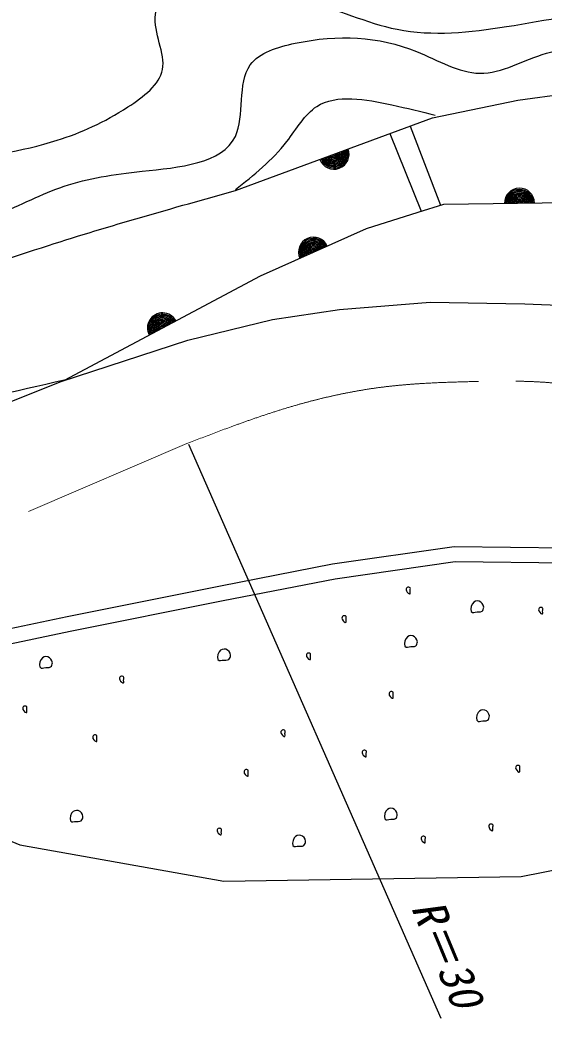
# Model space of a CAD drawing. Units: millimetres, scale not verified. Extents: x 40000 to 680000, y 20000 to 380000.
# Drawn here: x 187380 to 208327, y 274922 to 314821 of the extents above; entities that cross this region are included whole.
import ezdxf
from ezdxf.enums import TextEntityAlignment as Align

# ---------------------------------------------------------------- set-up
doc = ezdxf.new("R2010")
doc.units = ezdxf.units.MM
doc.header["$LTSCALE"] = 1000
doc.linetypes.add('CHAIN', pattern=[18.5, 12, -1.5, 3.5, -1.5])
doc.layers.add('M-BGD', color=7, linetype='Continuous', lineweight=25)
doc.layers.add('M-BMK', color=2, linetype='CHAIN', lineweight=13)
doc.styles.add('ＭＳ ゴシック', font='')
doc.styles.get('ＭＳ ゴシック').set_extended_font_data('MS Gothic')

msp = doc.modelspace()

# ---------------------------------------------------------------- linework, layer by layer
at = {"layer": 'M-BGD'}
for p, q in [((203873, 310908), (207282, 311620)), ((207282, 311620), (209571, 311925)), ((195996, 308005), (203873, 310908)), ((202970, 310575), (204191, 307419)), ((202167, 310279), (203420, 307171)), ((203302, 307133), (204318, 307460)), ((204318, 307460), (210374, 307532)), ((201235, 306481), (203302, 307133)), ((196993, 304595), (201235, 306481)), ((189160, 300425), (196993, 304595)), ((197476, 302846), (200153, 303250)), ((200153, 303250), (203773, 303536)), ((203773, 303536), (207561, 303468)), ((207561, 303468), (211079, 303351)), ((194092, 302021), (197476, 302846)), ((189022, 300370), (194092, 302021)), ((186512, 299373), (189160, 300425)), ((194112, 297857), (204203, 274922)), ((199873, 293076), (204741, 293772)), ((204741, 293772), (210456, 293708)), ((195392, 292199), (199873, 293076)), ((199973, 292484), (204781, 293171)), ((204781, 293171), (210400, 293109)), ((195508, 291610), (199973, 292484)), ((189269, 290980), (195392, 292199)), ((189389, 290393), (195508, 291610)), ((184078, 289886), (189269, 290980)), ((184207, 289300), (189389, 290393)), ((175777, 286677), (187381, 281846)), ((187381, 281846), (195532, 280393)), ((207410, 280583), (214550, 281973)), ((195532, 280393), (207410, 280583))]:
    msp.add_line(p, q, dxfattribs=at)
for centre, radius, start, end in [((199935, 309456), 600, 200.2264, 20.2264), ((199935, 309456), 550, 200.2264, 20.2264), ((199935, 309456), 500, 200.2264, 20.2264), ((199935, 309456), 450, 200.2264, 20.2264), ((199935, 309456), 400, 200.2264, 20.2264), ((199935, 309456), 350, 200.2264, 20.2264), ((199935, 309456), 300, 200.2264, 20.2264), ((199935, 309456), 250, 200.2264, 20.2264), ((199935, 309456), 200, 200.2264, 20.2264), ((199935, 309456), 150, 200.2264, 20.2264), ((199935, 309456), 100, 200.2264, 20.2264), ((199935, 309456), 50, 200.2264, 20.2264), ((207346, 307496), 600, 0.6861, 180.6861), ((207346, 307496), 550, 0.6861, 180.6861), ((207346, 307496), 500, 0.6861, 180.6861), ((207346, 307496), 450, 0.6861, 180.6861), ((207346, 307496), 400, 0.6861, 180.6861), ((207346, 307496), 350, 0.6861, 180.6861), ((207346, 307496), 300, 0.6861, 180.6861), ((207346, 307496), 250, 0.6861, 180.6861), ((207346, 307496), 200, 0.6861, 180.6861), ((207346, 307496), 150, 0.6861, 180.6861), ((207346, 307496), 100, 0.6861, 180.6861), ((207346, 307496), 50, 0.6861, 180.6861), ((199114, 305538), 600, 23.9625, 203.9625), ((199114, 305538), 550, 23.9625, 203.9625), ((199114, 305538), 500, 23.9625, 203.9625), ((199114, 305538), 450, 23.9625, 203.9625), ((199114, 305538), 400, 23.9625, 203.9625), ((199114, 305538), 350, 23.9625, 203.9625), ((199114, 305538), 300, 23.9625, 203.9625), ((199114, 305538), 250, 23.9625, 203.9625), ((199114, 305538), 200, 23.9625, 203.9625), ((199114, 305538), 150, 23.9625, 203.9625), ((199114, 305538), 100, 23.9625, 203.9625), ((199114, 305538), 50, 23.9625, 203.9625), ((193076, 302510), 600, 28.0312, 208.0312), ((193076, 302510), 550, 28.0312, 208.0312), ((193076, 302510), 500, 28.0312, 208.0312), ((193076, 302510), 450, 28.0312, 208.0312), ((193076, 302510), 400, 28.0312, 208.0312), ((193076, 302510), 350, 28.0312, 208.0312), ((193076, 302510), 300, 28.0312, 208.0312), ((193076, 302510), 250, 28.0312, 208.0312), ((193076, 302510), 200, 28.0312, 208.0312), ((193076, 302510), 150, 28.0312, 208.0312), ((193076, 302510), 100, 28.0312, 208.0312), ((193076, 302510), 50, 28.0312, 208.0312)]:
    msp.add_arc(centre, radius, start, end, dxfattribs=at)
for points, knots in [([(181268, 309179), (182300, 309175), (183332, 309172), (184374, 309235), (185903, 309327), (187453, 309564), (188866, 310011), (189834, 310318), (190738, 310723), (191694, 311342), (192318, 311746), (192965, 312241), (193080, 312839), (193207, 313495), (192696, 314276), (192803, 315058), (192870, 315547), (193179, 316037), (193579, 316222), (194041, 316435), (194624, 316243), (195188, 316111), (196482, 315810), (197673, 315830), (198848, 315557), (200044, 315278), (201224, 314694), (202452, 314448), (203880, 314161), (205373, 314329), (206833, 314558), (208422, 314808), (209972, 315132), (211547, 315279), (212811, 315398), (214091, 315404), (215374, 315335), (216803, 315258), (218236, 315088), (219588, 314669), (221036, 314221), (222392, 313488), (223748, 312784), (224616, 312332), (225485, 311893), (226354, 311453)], [0, 0, 0, 0, 1, 1, 1, 2, 2, 2, 3, 3, 3, 4, 4, 4, 5, 5, 5, 6, 6, 6, 7, 7, 7, 8, 8, 8, 9, 9, 9, 10, 10, 10, 11, 11, 11, 12, 12, 12, 13, 13, 13, 14, 14, 14, 15, 15, 15, 15]), ([(171923, 306510), (173969, 306700), (176015, 306890), (178039, 306643), (179327, 306486), (180605, 306152), (181895, 306111), (183446, 306063), (185012, 306440), (186482, 307042), (187390, 307414), (188260, 307872), (189142, 308172), (190112, 308503), (191097, 308643), (192266, 308771), (193728, 308930), (195479, 309069), (195989, 310167), (196364, 310973), (196068, 312297), (196587, 313025), (196941, 313522), (197674, 313742), (198382, 313890), (200111, 314251), (201691, 314183), (203236, 313557), (204083, 313214), (204921, 312703), (205762, 312693), (206637, 312683), (207516, 313215), (208421, 313491), (209852, 313927), (211349, 313725), (212809, 313491), (214271, 313256), (215695, 312990), (217130, 312693), (218437, 312423), (219753, 312127), (220986, 311629), (222086, 311185), (223119, 310581), (224177, 310034), (225439, 309381), (226736, 308810), (228033, 308239)], [0, 0, 0, 0, 1, 1, 1, 2, 2, 2, 3, 3, 3, 4, 4, 4, 5, 5, 5, 6, 6, 6, 7, 7, 7, 8, 8, 8, 9, 9, 9, 10, 10, 10, 11, 11, 11, 12, 12, 12, 13, 13, 13, 14, 14, 14, 15, 15, 15, 16, 16, 16, 16]), ([(195989, 308039), (196722, 308618), (197455, 309197), (198050, 309967), (198438, 310469), (198767, 311052), (199247, 311363), (200028, 311870), (201208, 311657), (202238, 311430), (202855, 311294), (203417, 311154), (203979, 311014)], [0, 0, 0, 0, 1, 1, 1, 2, 2, 2, 3, 3, 3, 4, 4, 4, 4]), ([(81945, 305938), (83021, 305942), (84098, 305946), (85176, 305941), (85816, 305938), (86457, 305932), (87094, 305870), (87824, 305799), (88549, 305655), (89250, 305441), (90006, 305210), (90735, 304899), (91454, 304571), (93806, 303501), (96069, 302259), (98393, 301143), (100209, 300271), (102062, 299475), (103888, 298623), (105334, 297949), (106763, 297239), (108204, 296559), (110495, 295478), (112819, 294471), (115093, 293342), (116776, 292507), (118432, 291606), (120187, 290956), (121068, 290630), (121974, 290367), (122867, 290072), (124226, 289622), (125556, 289096), (126942, 288731), (127637, 288548), (128345, 288406), (129060, 288356), (130087, 288284), (131126, 288401), (132143, 288597), (133286, 288818), (134402, 289138), (135493, 289535), (136073, 289746), (136646, 289979), (137236, 290152), (138081, 290400), (138959, 290526), (139836, 290661), (141296, 290887), (142750, 291139), (144179, 291439), (145650, 291748), (147095, 292107), (148629, 292350), (150221, 292602), (151909, 292728), (153159, 293664), (153678, 294052), (154122, 294581), (154660, 294924), (155621, 295535), (156883, 295552), (158065, 295728), (159198, 295896), (160257, 296210), (161335, 296478), (162841, 296853), (164383, 297138), (165919, 297470), (168596, 298049), (171256, 298769), (173720, 299910), (175203, 300596), (176615, 301434), (178036, 302269), (178753, 302690), (179472, 303111), (180234, 303421), (181435, 303911), (182741, 304128), (184013, 304440), (185543, 304815), (187024, 305328), (188517, 305807), (190989, 306601), (193493, 307303), (195996, 308005)], [0, 0, 0, 0, 1, 1, 1, 2, 2, 2, 3, 3, 3, 4, 4, 4, 5, 5, 5, 6, 6, 6, 7, 7, 7, 8, 8, 8, 9, 9, 9, 10, 10, 10, 11, 11, 11, 12, 12, 12, 13, 13, 13, 14, 14, 14, 15, 15, 15, 16, 16, 16, 17, 17, 17, 18, 18, 18, 19, 19, 19, 20, 20, 20, 21, 21, 21, 22, 22, 22, 23, 23, 23, 24, 24, 24, 25, 25, 25, 26, 26, 26, 27, 27, 27, 28, 28, 28, 29, 29, 29, 29]), ([(189160, 300425), (185216, 299515), (181272, 298605), (177335, 297651), (173788, 296791), (170245, 295895), (166659, 295239), (165038, 294942), (163408, 294694), (161774, 294454), (160176, 294221), (158574, 293995), (157009, 293610), (155571, 293256), (154164, 292767), (152727, 292404), (151790, 292167), (150841, 291983), (149892, 291801), (148683, 291568), (147475, 291337), (146273, 291077), (144581, 290710), (142901, 290285), (141207, 289931), (140388, 289760), (139566, 289605), (138734, 289509), (138269, 289455), (137801, 289419), (137346, 289328), (136472, 289152), (135645, 288772), (134813, 288423), (134099, 288124), (133381, 287847), (132642, 287639), (131702, 287374), (130727, 287218), (129747, 287156), (128616, 287085), (127478, 287138), (126369, 287337), (124919, 287598), (123520, 288108), (122147, 288664), (119182, 289864), (116334, 291276), (113462, 292645), (109851, 294366), (106204, 296021), (102545, 297651), (99519, 298999), (96486, 300330), (93558, 301873), (92420, 302473), (91298, 303104), (90120, 303622), (89397, 303940), (88653, 304215), (87888, 304406), (87118, 304599), (86328, 304705), (85536, 304768), (84069, 304885), (82599, 304850), (81129, 304815)], [0, 0, 0, 0, 1, 1, 1, 2, 2, 2, 3, 3, 3, 4, 4, 4, 5, 5, 5, 6, 6, 6, 7, 7, 7, 8, 8, 8, 9, 9, 9, 10, 10, 10, 11, 11, 11, 12, 12, 12, 13, 13, 13, 14, 14, 14, 15, 15, 15, 16, 16, 16, 17, 17, 17, 18, 18, 18, 19, 19, 19, 20, 20, 20, 21, 21, 21, 22, 22, 22, 22]), ([(202975, 291883), (202953, 291856), (202855, 291925), (202824, 292000), (202802, 292055), (202814, 292113), (202858, 292134), (202895, 292153), (202955, 292144), (202975, 292118), (202995, 292092), (202977, 292048), (202975, 292000), (202973, 291952), (202988, 291900), (202975, 291883)], [0, 0, 0, 0, 1, 1, 1, 2, 2, 2, 3, 3, 3, 4, 4, 4, 5, 5, 5, 5]), ([(205848, 291184), (205783, 291134), (205679, 291166), (205580, 291150), (205536, 291143), (205494, 291127), (205463, 291133), (205371, 291152), (205383, 291367), (205463, 291485), (205527, 291582), (205637, 291614), (205731, 291586), (205829, 291556), (205911, 291459), (205915, 291351), (205918, 291286), (205891, 291217), (205848, 291184)], [0, 0, 0, 0, 1, 1, 1, 2, 2, 2, 3, 3, 3, 4, 4, 4, 5, 5, 5, 6, 6, 6, 6]), ([(208272, 291079), (208250, 291052), (208153, 291120), (208122, 291196), (208099, 291251), (208112, 291309), (208155, 291330), (208192, 291348), (208252, 291340), (208272, 291313), (208292, 291287), (208274, 291244), (208272, 291196), (208271, 291148), (208286, 291095), (208272, 291079)], [0, 0, 0, 0, 1, 1, 1, 2, 2, 2, 3, 3, 3, 4, 4, 4, 5, 5, 5, 5]), ([(200412, 290744), (200390, 290717), (200292, 290786), (200261, 290861), (200239, 290916), (200251, 290974), (200294, 290995), (200332, 291013), (200391, 291005), (200412, 290978), (200432, 290952), (200413, 290909), (200412, 290861), (200410, 290813), (200425, 290760), (200412, 290744)], [0, 0, 0, 0, 1, 1, 1, 2, 2, 2, 3, 3, 3, 4, 4, 4, 5, 5, 5, 5]), ([(203199, 289797), (203134, 289748), (203030, 289780), (202931, 289764), (202887, 289757), (202845, 289741), (202814, 289747), (202722, 289765), (202734, 289980), (202814, 290099), (202878, 290195), (202987, 290228), (203082, 290199), (203180, 290169), (203262, 290073), (203266, 289965), (203268, 289900), (203242, 289830), (203199, 289797)], [0, 0, 0, 0, 1, 1, 1, 2, 2, 2, 3, 3, 3, 4, 4, 4, 5, 5, 5, 6, 6, 6, 6]), ([(195727, 289261), (195662, 289212), (195558, 289243), (195459, 289228), (195415, 289221), (195373, 289205), (195342, 289211), (195250, 289229), (195262, 289444), (195342, 289563), (195406, 289659), (195516, 289692), (195610, 289663), (195708, 289633), (195790, 289537), (195794, 289429), (195797, 289363), (195770, 289294), (195727, 289261)], [0, 0, 0, 0, 1, 1, 1, 2, 2, 2, 3, 3, 3, 4, 4, 4, 5, 5, 5, 6, 6, 6, 6]), ([(188607, 288960), (188542, 288910), (188438, 288942), (188339, 288926), (188295, 288919), (188253, 288903), (188222, 288909), (188130, 288928), (188142, 289143), (188222, 289261), (188286, 289358), (188396, 289390), (188490, 289362), (188588, 289332), (188670, 289235), (188674, 289127), (188677, 289062), (188650, 288993), (188607, 288960)], [0, 0, 0, 0, 1, 1, 1, 2, 2, 2, 3, 3, 3, 4, 4, 4, 5, 5, 5, 6, 6, 6, 6]), ([(198988, 289253), (198966, 289226), (198868, 289295), (198837, 289370), (198814, 289425), (198827, 289483), (198870, 289504), (198908, 289522), (198967, 289514), (198988, 289487), (199008, 289461), (198989, 289418), (198988, 289370), (198986, 289322), (199001, 289269), (198988, 289253)], [0, 0, 0, 0, 1, 1, 1, 2, 2, 2, 3, 3, 3, 4, 4, 4, 5, 5, 5, 5]), ([(191522, 288323), (191500, 288296), (191402, 288365), (191371, 288440), (191349, 288495), (191362, 288553), (191405, 288574), (191442, 288593), (191502, 288584), (191522, 288558), (191542, 288532), (191524, 288488), (191522, 288440), (191520, 288392), (191536, 288340), (191522, 288323)], [0, 0, 0, 0, 1, 1, 1, 2, 2, 2, 3, 3, 3, 4, 4, 4, 5, 5, 5, 5]), ([(202292, 287712), (202270, 287685), (202172, 287754), (202141, 287829), (202119, 287884), (202131, 287942), (202174, 287963), (202212, 287981), (202271, 287973), (202292, 287946), (202312, 287920), (202293, 287877), (202292, 287829), (202290, 287781), (202305, 287728), (202292, 287712)], [0, 0, 0, 0, 1, 1, 1, 2, 2, 2, 3, 3, 3, 4, 4, 4, 5, 5, 5, 5]), ([(187652, 287134), (187630, 287107), (187532, 287175), (187501, 287251), (187479, 287305), (187492, 287364), (187535, 287385), (187572, 287403), (187632, 287394), (187652, 287368), (187672, 287342), (187654, 287299), (187652, 287251), (187650, 287203), (187666, 287150), (187652, 287134)], [0, 0, 0, 0, 1, 1, 1, 2, 2, 2, 3, 3, 3, 4, 4, 4, 5, 5, 5, 5]), ([(206074, 286830), (206009, 286780), (205906, 286812), (205806, 286796), (205763, 286789), (205720, 286773), (205689, 286780), (205597, 286798), (205609, 287013), (205689, 287131), (205754, 287228), (205863, 287261), (205957, 287232), (206055, 287202), (206137, 287105), (206141, 286997), (206144, 286932), (206118, 286863), (206074, 286830)], [0, 0, 0, 0, 1, 1, 1, 2, 2, 2, 3, 3, 3, 4, 4, 4, 5, 5, 5, 6, 6, 6, 6]), ([(190450, 285978), (190428, 285951), (190330, 286019), (190299, 286095), (190277, 286149), (190289, 286208), (190333, 286229), (190370, 286247), (190430, 286238), (190450, 286212), (190470, 286186), (190452, 286143), (190450, 286095), (190448, 286047), (190463, 285994), (190450, 285978)], [0, 0, 0, 0, 1, 1, 1, 2, 2, 2, 3, 3, 3, 4, 4, 4, 5, 5, 5, 5]), ([(197972, 286179), (197950, 286152), (197852, 286220), (197821, 286296), (197799, 286350), (197811, 286409), (197855, 286430), (197892, 286448), (197952, 286439), (197972, 286413), (197992, 286387), (197974, 286344), (197972, 286296), (197970, 286248), (197985, 286195), (197972, 286179)], [0, 0, 0, 0, 1, 1, 1, 2, 2, 2, 3, 3, 3, 4, 4, 4, 5, 5, 5, 5]), ([(201220, 285366), (201198, 285339), (201100, 285408), (201069, 285484), (201046, 285538), (201059, 285596), (201102, 285618), (201139, 285636), (201199, 285627), (201220, 285601), (201240, 285575), (201221, 285532), (201220, 285484), (201218, 285436), (201233, 285383), (201220, 285366)], [0, 0, 0, 0, 1, 1, 1, 2, 2, 2, 3, 3, 3, 4, 4, 4, 5, 5, 5, 5]), ([(207354, 284761), (207332, 284734), (207234, 284803), (207203, 284878), (207181, 284933), (207193, 284991), (207236, 285012), (207274, 285030), (207333, 285022), (207354, 284995), (207374, 284969), (207355, 284926), (207354, 284878), (207352, 284830), (207367, 284777), (207354, 284761)], [0, 0, 0, 0, 1, 1, 1, 2, 2, 2, 3, 3, 3, 4, 4, 4, 5, 5, 5, 5]), ([(196498, 284591), (196476, 284564), (196378, 284633), (196347, 284709), (196325, 284763), (196337, 284821), (196380, 284843), (196418, 284861), (196477, 284852), (196498, 284826), (196518, 284800), (196499, 284757), (196498, 284709), (196496, 284661), (196511, 284608), (196498, 284591)], [0, 0, 0, 0, 1, 1, 1, 2, 2, 2, 3, 3, 3, 4, 4, 4, 5, 5, 5, 5]), ([(202395, 282895), (202330, 282846), (202226, 282877), (202127, 282862), (202083, 282855), (202040, 282839), (202010, 282845), (201918, 282863), (201930, 283078), (202010, 283197), (202074, 283293), (202183, 283326), (202278, 283297), (202376, 283267), (202458, 283170), (202462, 283063), (202464, 282997), (202438, 282928), (202395, 282895)], [0, 0, 0, 0, 1, 1, 1, 2, 2, 2, 3, 3, 3, 4, 4, 4, 5, 5, 5, 6, 6, 6, 6]), ([(189830, 282811), (189765, 282762), (189661, 282794), (189562, 282778), (189518, 282771), (189476, 282755), (189445, 282761), (189353, 282779), (189365, 282994), (189445, 283113), (189509, 283209), (189619, 283242), (189713, 283213), (189811, 283183), (189893, 283087), (189897, 282979), (189900, 282914), (189873, 282844), (189830, 282811)], [0, 0, 0, 0, 1, 1, 1, 2, 2, 2, 3, 3, 3, 4, 4, 4, 5, 5, 5, 6, 6, 6, 6]), ([(195426, 282246), (195404, 282219), (195306, 282288), (195275, 282363), (195252, 282418), (195265, 282476), (195308, 282497), (195345, 282515), (195405, 282507), (195426, 282480), (195446, 282454), (195427, 282411), (195426, 282363), (195424, 282315), (195439, 282262), (195426, 282246)], [0, 0, 0, 0, 1, 1, 1, 2, 2, 2, 3, 3, 3, 4, 4, 4, 5, 5, 5, 5]), ([(206282, 282415), (206260, 282388), (206162, 282457), (206131, 282533), (206108, 282587), (206121, 282645), (206164, 282667), (206201, 282685), (206261, 282676), (206282, 282650), (206302, 282624), (206283, 282581), (206282, 282533), (206280, 282485), (206295, 282432), (206282, 282415)], [0, 0, 0, 0, 1, 1, 1, 2, 2, 2, 3, 3, 3, 4, 4, 4, 5, 5, 5, 5]), ([(198726, 281823), (198661, 281773), (198557, 281805), (198458, 281789), (198414, 281782), (198372, 281766), (198341, 281773), (198249, 281791), (198261, 282006), (198341, 282124), (198405, 282221), (198514, 282254), (198609, 282225), (198707, 282195), (198789, 282098), (198793, 281990), (198795, 281925), (198769, 281856), (198726, 281823)], [0, 0, 0, 0, 1, 1, 1, 2, 2, 2, 3, 3, 3, 4, 4, 4, 5, 5, 5, 6, 6, 6, 6]), ([(203577, 281927), (203555, 281900), (203457, 281969), (203426, 282045), (203404, 282099), (203416, 282157), (203460, 282179), (203497, 282197), (203557, 282188), (203577, 282162), (203597, 282136), (203579, 282093), (203577, 282045), (203575, 281997), (203591, 281944), (203577, 281927)], [0, 0, 0, 0, 1, 1, 1, 2, 2, 2, 3, 3, 3, 4, 4, 4, 5, 5, 5, 5])]:
    msp.add_open_spline(points, degree=3, knots=knots, dxfattribs=at)
at = {"layer": 'M-BMK'}
msp.add_line((170710, 287894), (194056, 297889), dxfattribs=at)
msp.add_open_spline([(194056, 297889), (195500, 298444), (196944, 298999), (198431, 299425), (199605, 299761), (200806, 300017), (202018, 300162), (203101, 300291), (204192, 300332), (205286, 300361), (206451, 300393), (207618, 300411), (208773, 300302), (210091, 300176), (211393, 299885), (212679, 299544), (213996, 299195), (215295, 298796), (216564, 298309), (217944, 297780), (219288, 297148), (220570, 296416), (221867, 295674), (223102, 294830), (224336, 293985)], degree=3, knots=[0, 0, 0, 0, 1, 1, 1, 2, 2, 2, 3, 3, 3, 4, 4, 4, 5, 5, 5, 6, 6, 6, 7, 7, 7, 8, 8, 8, 8], dxfattribs=at)

# ---------------------------------------------------------------- texts
at = {"layer": 'M-BGD', "style": 'ＭＳ ゴシック', "oblique": 15}
msp.add_text('R＝30', height=1320, rotation=292.557, dxfattribs=at).set_placement((202634, 279195), align=Align.BOTTOM_LEFT)

doc.saveas('drawing.dxf')
